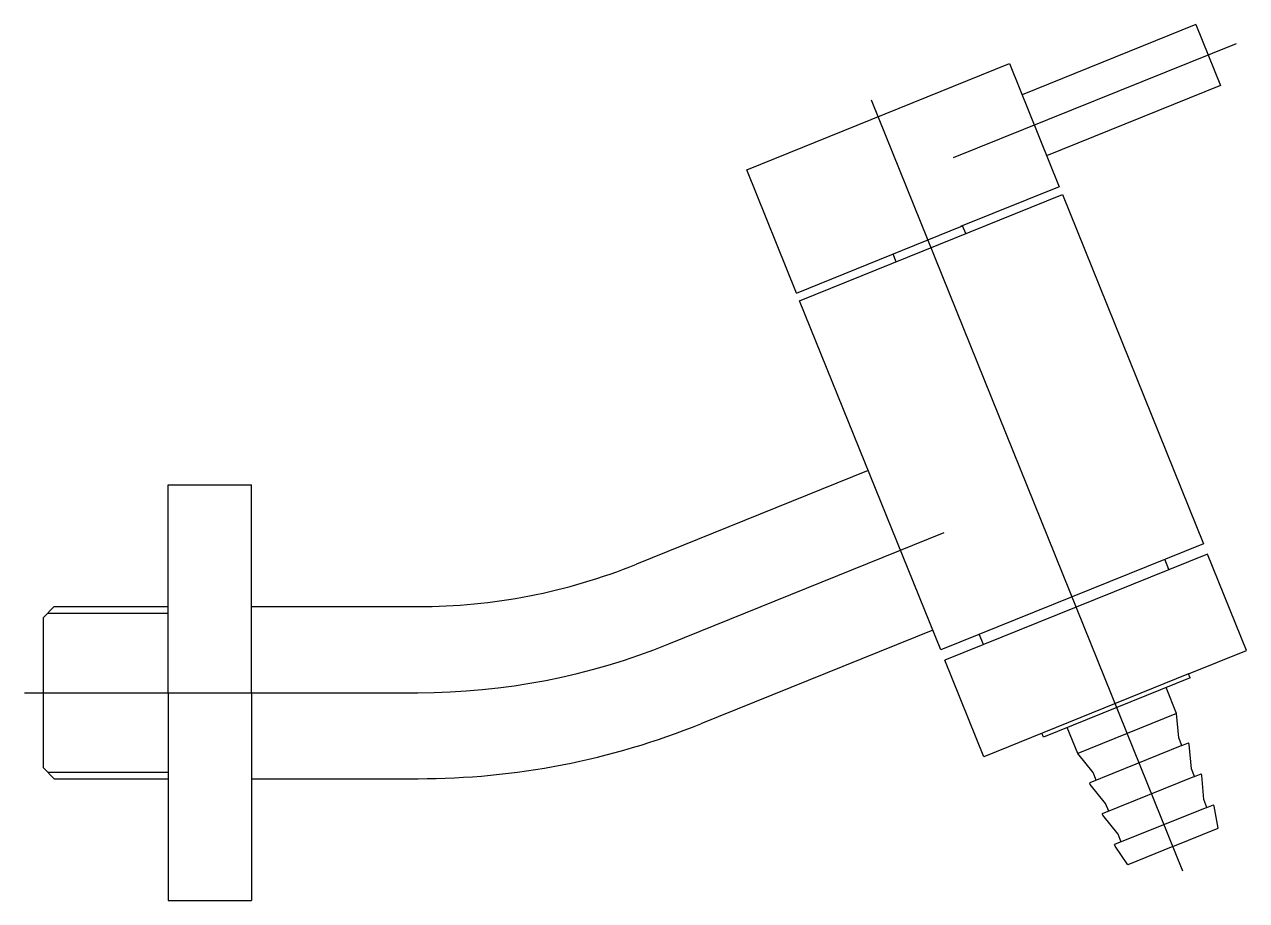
# Model space of a CAD drawing. Extents: x -0.078 to 0.069, y -58.792 to -58.686.
import ezdxf

# ---------------------------------------------------------------- set-up
doc = ezdxf.new("R2010")
doc.units = 0
doc.header["$LTSCALE"] = 0.2
doc.header["$MEASUREMENT"] = 0
doc.linetypes.add('AXES', pattern=[0.54, 0.3, -0.08, 0.08, -0.08])
doc.linetypes.add('CONTINU', pattern=[0])
doc.layers.get('0').update_dxf_attribs({"linetype": 'CONTINUOUS'})
doc.layers.add('DECA_EIXOS', color=5, linetype='AXES')

msp = doc.modelspace()

# ---------------------------------------------------------------- linework, layer by layer
at = {"linetype": 'CONTINU'}
for points in [[(0.06269, -58.68637), (0.04179, -58.69482)], [(0.06269, -58.68637), (0.06566, -58.69371)], [(0.00868, -58.70384), (0.04027, -58.69107)], [(0.04027, -58.69107), (0.04627, -58.7059)], [(0.06566, -58.69371), (0.04475, -58.70216)], [(0.01467, -58.71867), (0.00868, -58.70384)], [(0.01504, -58.7196), (0.04664, -58.70683)], [(0.04627, -58.7059), (0.03441, -58.71069)], [(0.04664, -58.70683), (0.06361, -58.74882)], [(0.01467, -58.71867), (0.03464, -58.7106)], [(0.03502, -58.71153), (0.03464, -58.7106)], [(0.02666, -58.71491), (0.02628, -58.71398)], [(0.03201, -58.76159), (0.01504, -58.7196)], [(0.0233, -58.74002), (-0.00458, -58.75128)], [(-0.06091, -58.76674), (-0.06091, -58.74174)], [(-0.06091, -58.74174), (-0.05089, -58.74174)], [(-0.05089, -58.76674), (-0.05089, -58.74174)], [(0.06361, -58.74882), (0.03201, -58.76159)], [(0.06411, -58.75006), (0.03251, -58.76282)], [(0.05945, -58.75194), (0.05895, -58.75069)], [(0.0688, -58.76167), (0.06411, -58.75006)], [(-0.07594, -58.75772), (-0.07462, -58.75639)], [(-0.07462, -58.75639), (-0.06091, -58.75639)], [(-0.05089, -58.75639), (-0.03085, -58.75639)], [(-0.07594, -58.75772), (-0.07594, -58.77575)], [(-0.07539, -58.75717), (-0.06091, -58.75717)], [(0.03105, -58.75921), (0.00317, -58.77047)], [(0.03715, -58.76095), (0.03665, -58.7597)], [(0.0372, -58.77444), (0.03251, -58.76282)], [(0.06182, -58.76449), (0.0688, -58.76167)], [(0.06182, -58.76449), (0.0372, -58.77444)], [(0.06201, -58.76495), (0.04436, -58.77209)], [(0.06201, -58.76495), (0.06182, -58.76449)], [(-0.06091, -58.76674), (-0.06091, -58.79174)], [(-0.05089, -58.76674), (-0.05089, -58.79174)], [(0.06039, -58.76925), (0.05913, -58.76612)], [(0.06039, -58.76925), (0.0485, -58.77405)], [(0.06065, -58.77217), (0.06039, -58.76925)], [(0.04436, -58.77209), (0.04417, -58.77162)], [(0.0485, -58.77405), (0.04724, -58.77092)], [(0.06103, -58.7731), (0.04993, -58.77758)], [(0.06103, -58.7731), (0.06065, -58.77217)], [(0.06103, -58.7731), (0.06182, -58.77278)], [(0.06189, -58.77296), (0.06182, -58.77278)], [(0.06216, -58.77588), (0.06189, -58.77296)], [(0.05034, -58.77633), (0.0485, -58.77405)], [(-0.07594, -58.77575), (-0.07462, -58.77708)], [(0.06253, -58.77681), (0.06216, -58.77588)], [(-0.07539, -58.77631), (-0.06091, -58.77631)], [(-0.07462, -58.77708), (-0.06091, -58.77708)], [(-0.05089, -58.77708), (-0.03085, -58.77708)], [(0.05072, -58.77726), (0.05034, -58.77633)], [(0.06253, -58.77681), (0.05143, -58.7813)], [(0.06253, -58.77681), (0.06332, -58.77649)], [(0.0634, -58.77668), (0.06332, -58.77649)], [(0.06366, -58.7796), (0.0634, -58.77668)], [(0.05, -58.77777), (0.04993, -58.77758)], [(0.05184, -58.78005), (0.05, -58.77777)], [(0.05222, -58.78098), (0.05184, -58.78005)], [(0.06403, -58.78053), (0.06366, -58.7796)], [(0.06403, -58.78053), (0.06482, -58.78021)], [(0.0649, -58.7804), (0.06482, -58.78021)], [(0.06537, -58.78305), (0.0649, -58.7804)], [(0.0515, -58.78148), (0.05143, -58.7813)], [(0.05334, -58.78377), (0.0515, -58.78148)], [(0.06403, -58.78053), (0.05293, -58.78501)], [(0.05994, -58.78524), (0.06537, -58.78305)], [(0.05372, -58.7847), (0.05334, -58.78377)], [(0.05301, -58.7852), (0.05293, -58.78501)], [(0.05451, -58.78744), (0.05301, -58.7852)], [(0.05994, -58.78524), (0.05451, -58.78744)], [(-0.06091, -58.79174), (-0.05089, -58.79174)]]:
    msp.add_lwpolyline(points, dxfattribs=at)
for points in [[(-0.03085, -58.75639, 0.096289), (-0.00458, -58.75128)], [(-0.03085, -58.77708, 0.096289), (0.00317, -58.77047)]]:
    msp.add_lwpolyline(points, format="xyb", dxfattribs=at)
at = {"layer": 'DECA_EIXOS'}
for points in [[(0.06753, -58.68869), (0.03351, -58.70243)], [(0.06113, -58.7882), (0.02302, -58.69386)], [(-0.00069, -58.76087), (0.03244, -58.74748)], [(-0.0782, -58.76674), (-0.03087, -58.76674)]]:
    msp.add_lwpolyline(points, dxfattribs=at)
msp.add_lwpolyline([(-0.03087, -58.76674, 0.096377), (-0.00069, -58.76087)], format="xyb", dxfattribs=at)

doc.saveas('drawing.dxf')
